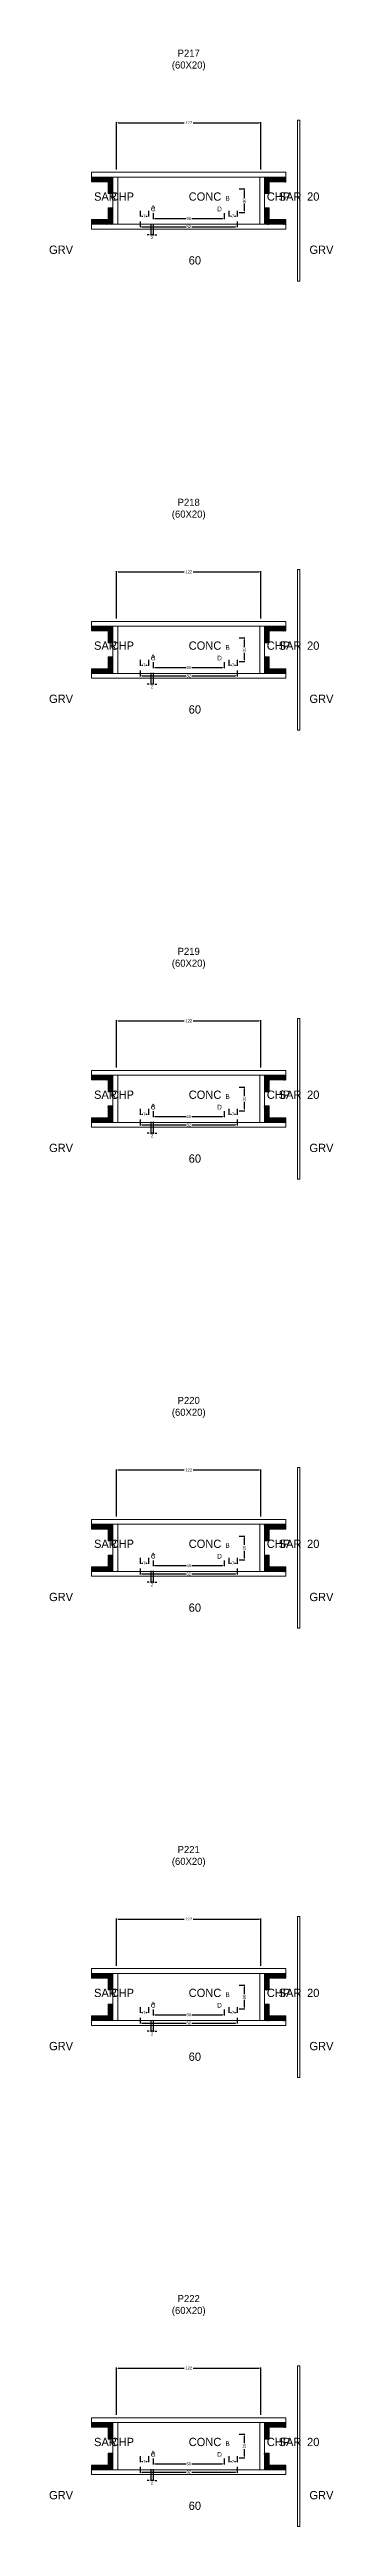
# Model space of a CAD drawing. Header units: centimetres. Extents: x -10500 to 4299, y -38766 to 295.
# Drawn here: x -118 to 122, y -23868 to -21772 of the extents above; entities that cross this region are included whole.
import ezdxf

# ---------------------------------------------------------------- set-up
doc = ezdxf.new("R2010")
doc.units = ezdxf.units.CM
for name, color, linetype in [('COTA', 241, 'Continuous'), ('Hachura', 251, 'Continuous'), ('NOMENCLATURA', 7, 'Continuous'), ('SARRAFO', 251, 'Continuous'), ('Texto Seção', 7, 'Continuous')]:
    doc.layers.add(name, color=color, linetype=linetype)
doc.dimstyles.new('cotax2', dxfattribs={"dimtxt": 2.5, "dimasz": 1.5, "dimexe": 0.5, "dimexo": 0.5, "dimgap": 0.5, "dimtad": 1, "dimcen": 2.5, "dimazin": 3, "dimtfac": 1, "dimtmove": 0, "dimatfit": 3})

# ---------------------------------------------------------------- blocks, each defined once
blk = doc.blocks.new('_CLOSEDFILLED')
at = {"color": 0, "linetype": 'BYBLOCK'}
blk.add_solid([(-1, 0.2), (0, 0), (-1, -0.2)], dxfattribs=at)
blk = doc.blocks.new('*D1586')
for p, q in [((-41, -21917.5), (-41, -21922.5)), ((-39.5, -21922), (-2.5, -21922)), ((2.5, -21922), (39.5, -21922)), ((41, -21917.5), (41, -21922.5))]:
    blk.add_line(p, q)
at = {"layer": 'Defpoints'}
for p in [(-41, -21917), (-41, -21922), (41, -21917)]:
    blk.add_point(p, dxfattribs=at)
at = {"layer": 'COTA', "xscale": 1.5, "yscale": 1.5, "rotation": 180}
blk.add_blockref('_CLOSEDFILLED', (-41, -21922), dxfattribs=at)
at = {"layer": 'COTA', "xscale": 1.5, "yscale": 1.5}
blk.add_blockref('_CLOSEDFILLED', (41, -21922), dxfattribs=at)
at = {"layer": 'COTA', "insert": (0, -21922), "char_height": 2.5, "attachment_point": 5}
blk.add_mtext('82', dxfattribs=at)
blk = doc.blocks.new('*D1587')
for p, q in [((-30, -21910.5), (-30, -21915.5)), ((-28.5, -21915), (-2.5, -21915)), ((2.5, -21915), (28.5, -21915)), ((30, -21910.5), (30, -21915.5))]:
    blk.add_line(p, q)
at = {"layer": 'Defpoints'}
for p in [(-30, -21910), (-30, -21915), (30, -21910)]:
    blk.add_point(p, dxfattribs=at)
at = {"layer": 'COTA', "xscale": 1.5, "yscale": 1.5, "rotation": 180}
blk.add_blockref('_CLOSEDFILLED', (-30, -21915), dxfattribs=at)
at = {"layer": 'COTA', "xscale": 1.5, "yscale": 1.5}
blk.add_blockref('_CLOSEDFILLED', (30, -21915), dxfattribs=at)
at = {"layer": 'COTA', "insert": (0, -21915), "char_height": 2.5, "attachment_point": 5}
blk.add_mtext('60', dxfattribs=at)
blk = doc.blocks.new('*D1588')
for p, q in [((42.5, -21890), (47.5, -21890)), ((47, -21897.5), (47, -21891.5)), ((42.5, -21910), (47.5, -21910)), ((47, -21908.5), (47, -21902.5))]:
    blk.add_line(p, q)
at = {"layer": 'Defpoints'}
for p in [(42, -21890), (42, -21910), (47, -21910)]:
    blk.add_point(p, dxfattribs=at)
at = {"layer": 'COTA', "xscale": 1.5, "yscale": 1.5}
for p, rotation in [((47, -21890), 90), ((47, -21910), 270)]:
    blk.add_blockref('_CLOSEDFILLED', p, dxfattribs=dict(at, rotation=rotation))
at = {"layer": 'COTA', "insert": (47, -21900), "char_height": 2.5, "attachment_point": 5, "rotation": 90}
blk.add_mtext('20', dxfattribs=at)
blk = doc.blocks.new('*D1589')
for p, q in [((-41, -21908.5), (-41, -21913.5)), ((-39.5, -21913), (-38.75, -21913)), ((-36.25, -21913), (-35.5, -21913)), ((-34, -21908.5), (-34, -21913.5))]:
    blk.add_line(p, q)
at = {"layer": 'Defpoints'}
for p in [(-41, -21908), (-41, -21913), (-34, -21908)]:
    blk.add_point(p, dxfattribs=at)
at = {"layer": 'COTA', "xscale": 1.5, "yscale": 1.5, "rotation": 180}
blk.add_blockref('_CLOSEDFILLED', (-41, -21913), dxfattribs=at)
at = {"layer": 'COTA', "xscale": 1.5, "yscale": 1.5}
blk.add_blockref('_CLOSEDFILLED', (-34, -21913), dxfattribs=at)
at = {"layer": 'COTA', "insert": (-37.5, -21913), "char_height": 2.5, "attachment_point": 5}
blk.add_mtext('7', dxfattribs=at)
blk = doc.blocks.new('*D1590')
for p, q in [((34, -21908.5), (34, -21913.5)), ((35.5, -21913), (36.25, -21913)), ((38.75, -21913), (39.5, -21913)), ((41, -21908.5), (41, -21913.5))]:
    blk.add_line(p, q)
at = {"layer": 'Defpoints'}
for p in [(34, -21908), (34, -21913), (41, -21908)]:
    blk.add_point(p, dxfattribs=at)
at = {"layer": 'COTA', "xscale": 1.5, "yscale": 1.5, "rotation": 180}
blk.add_blockref('_CLOSEDFILLED', (34, -21913), dxfattribs=at)
at = {"layer": 'COTA', "xscale": 1.5, "yscale": 1.5}
blk.add_blockref('_CLOSEDFILLED', (41, -21913), dxfattribs=at)
at = {"layer": 'COTA', "insert": (37.5, -21913), "char_height": 2.5, "attachment_point": 5}
blk.add_mtext('7', dxfattribs=at)
blk = doc.blocks.new('*D1591')
for p, q in [((-61, -21873.5), (-61, -21833.5)), ((-59.5, -21834), (-3.75, -21834)), ((3.75, -21834), (59.5, -21834)), ((61, -21873.5), (61, -21833.5))]:
    blk.add_line(p, q)
at = {"layer": 'Defpoints'}
for p in [(-61, -21834), (-61, -21874), (61, -21874)]:
    blk.add_point(p, dxfattribs=at)
at = {"layer": 'COTA', "xscale": 1.5, "yscale": 1.5, "rotation": 180}
blk.add_blockref('_CLOSEDFILLED', (-61, -21834), dxfattribs=at)
at = {"layer": 'COTA', "xscale": 1.5, "yscale": 1.5}
blk.add_blockref('_CLOSEDFILLED', (61, -21834), dxfattribs=at)
at = {"layer": 'COTA', "insert": (0, -21834), "char_height": 2.5, "attachment_point": 5}
blk.add_mtext('122', dxfattribs=at)
blk = doc.blocks.new('*D1612')
for p, q in [((-41, -22297.5), (-41, -22302.5)), ((41, -22297.5), (41, -22302.5)), ((-39.5, -22302), (-2.5, -22302)), ((2.5, -22302), (39.5, -22302))]:
    blk.add_line(p, q)
at = {"layer": 'Defpoints'}
for p in [(-41, -22297), (41, -22297), (-41, -22302)]:
    blk.add_point(p, dxfattribs=at)
at = {"layer": 'COTA', "xscale": 1.5, "yscale": 1.5, "rotation": 180}
blk.add_blockref('_CLOSEDFILLED', (-41, -22302), dxfattribs=at)
at = {"layer": 'COTA', "xscale": 1.5, "yscale": 1.5}
blk.add_blockref('_CLOSEDFILLED', (41, -22302), dxfattribs=at)
at = {"layer": 'COTA', "insert": (0, -22302), "char_height": 2.5, "attachment_point": 5}
blk.add_mtext('82', dxfattribs=at)
blk = doc.blocks.new('*D1613')
for p, q in [((-30, -22290.5), (-30, -22295.5)), ((-28.5, -22295), (-2.5, -22295)), ((2.5, -22295), (28.5, -22295)), ((30, -22290.5), (30, -22295.5))]:
    blk.add_line(p, q)
at = {"layer": 'Defpoints'}
for p in [(-30, -22290), (-30, -22295), (30, -22290)]:
    blk.add_point(p, dxfattribs=at)
at = {"layer": 'COTA', "xscale": 1.5, "yscale": 1.5, "rotation": 180}
blk.add_blockref('_CLOSEDFILLED', (-30, -22295), dxfattribs=at)
at = {"layer": 'COTA', "xscale": 1.5, "yscale": 1.5}
blk.add_blockref('_CLOSEDFILLED', (30, -22295), dxfattribs=at)
at = {"layer": 'COTA', "insert": (0, -22295), "char_height": 2.5, "attachment_point": 5}
blk.add_mtext('60', dxfattribs=at)
blk = doc.blocks.new('*D1614')
for p, q in [((42.5, -22270), (47.5, -22270)), ((47, -22277.5), (47, -22271.5)), ((42.5, -22290), (47.5, -22290)), ((47, -22288.5), (47, -22282.5))]:
    blk.add_line(p, q)
at = {"layer": 'Defpoints'}
for p in [(42, -22270), (42, -22290), (47, -22290)]:
    blk.add_point(p, dxfattribs=at)
at = {"layer": 'COTA', "xscale": 1.5, "yscale": 1.5}
for p, rotation in [((47, -22270), 90), ((47, -22290), 270)]:
    blk.add_blockref('_CLOSEDFILLED', p, dxfattribs=dict(at, rotation=rotation))
at = {"layer": 'COTA', "insert": (47, -22280), "char_height": 2.5, "attachment_point": 5, "rotation": 90}
blk.add_mtext('20', dxfattribs=at)
blk = doc.blocks.new('*D1615')
for p, q in [((-41, -22288.5), (-41, -22293.5)), ((-39.5, -22293), (-38.75, -22293)), ((-36.25, -22293), (-35.5, -22293)), ((-34, -22288.5), (-34, -22293.5))]:
    blk.add_line(p, q)
at = {"layer": 'Defpoints'}
for p in [(-41, -22288), (-41, -22293), (-34, -22288)]:
    blk.add_point(p, dxfattribs=at)
at = {"layer": 'COTA', "xscale": 1.5, "yscale": 1.5, "rotation": 180}
blk.add_blockref('_CLOSEDFILLED', (-41, -22293), dxfattribs=at)
at = {"layer": 'COTA', "xscale": 1.5, "yscale": 1.5}
blk.add_blockref('_CLOSEDFILLED', (-34, -22293), dxfattribs=at)
at = {"layer": 'COTA', "insert": (-37.5, -22293), "char_height": 2.5, "attachment_point": 5}
blk.add_mtext('7', dxfattribs=at)
blk = doc.blocks.new('*D1616')
for p, q in [((34, -22288.5), (34, -22293.5)), ((35.5, -22293), (36.25, -22293)), ((38.75, -22293), (39.5, -22293)), ((41, -22288.5), (41, -22293.5))]:
    blk.add_line(p, q)
at = {"layer": 'Defpoints'}
for p in [(34, -22288), (34, -22293), (41, -22288)]:
    blk.add_point(p, dxfattribs=at)
at = {"layer": 'COTA', "xscale": 1.5, "yscale": 1.5, "rotation": 180}
blk.add_blockref('_CLOSEDFILLED', (34, -22293), dxfattribs=at)
at = {"layer": 'COTA', "xscale": 1.5, "yscale": 1.5}
blk.add_blockref('_CLOSEDFILLED', (41, -22293), dxfattribs=at)
at = {"layer": 'COTA', "insert": (37.5, -22293), "char_height": 2.5, "attachment_point": 5}
blk.add_mtext('7', dxfattribs=at)
blk = doc.blocks.new('*D1617')
for p, q in [((-61, -22253.5), (-61, -22213.5)), ((-59.5, -22214), (-3.75, -22214)), ((3.75, -22214), (59.5, -22214)), ((61, -22253.5), (61, -22213.5))]:
    blk.add_line(p, q)
at = {"layer": 'Defpoints'}
for p in [(-61, -22214), (-61, -22254), (61, -22254)]:
    blk.add_point(p, dxfattribs=at)
at = {"layer": 'COTA', "xscale": 1.5, "yscale": 1.5, "rotation": 180}
blk.add_blockref('_CLOSEDFILLED', (-61, -22214), dxfattribs=at)
at = {"layer": 'COTA', "xscale": 1.5, "yscale": 1.5}
blk.add_blockref('_CLOSEDFILLED', (61, -22214), dxfattribs=at)
at = {"layer": 'COTA', "insert": (0, -22214), "char_height": 2.5, "attachment_point": 5}
blk.add_mtext('122', dxfattribs=at)
blk = doc.blocks.new('*D1638')
for p, q in [((-41, -22677.5), (-41, -22682.5)), ((41, -22677.5), (41, -22682.5)), ((-39.5, -22682), (-2.5, -22682)), ((2.5, -22682), (39.5, -22682))]:
    blk.add_line(p, q)
at = {"layer": 'Defpoints'}
for p in [(-41, -22677), (41, -22677), (-41, -22682)]:
    blk.add_point(p, dxfattribs=at)
at = {"layer": 'COTA', "xscale": 1.5, "yscale": 1.5, "rotation": 180}
blk.add_blockref('_CLOSEDFILLED', (-41, -22682), dxfattribs=at)
at = {"layer": 'COTA', "xscale": 1.5, "yscale": 1.5}
blk.add_blockref('_CLOSEDFILLED', (41, -22682), dxfattribs=at)
at = {"layer": 'COTA', "insert": (0, -22682), "char_height": 2.5, "attachment_point": 5}
blk.add_mtext('82', dxfattribs=at)
blk = doc.blocks.new('*D1639')
for p, q in [((-30, -22670.5), (-30, -22675.5)), ((-28.5, -22675), (-2.5, -22675)), ((2.5, -22675), (28.5, -22675)), ((30, -22670.5), (30, -22675.5))]:
    blk.add_line(p, q)
at = {"layer": 'Defpoints'}
for p in [(-30, -22670), (-30, -22675), (30, -22670)]:
    blk.add_point(p, dxfattribs=at)
at = {"layer": 'COTA', "xscale": 1.5, "yscale": 1.5, "rotation": 180}
blk.add_blockref('_CLOSEDFILLED', (-30, -22675), dxfattribs=at)
at = {"layer": 'COTA', "xscale": 1.5, "yscale": 1.5}
blk.add_blockref('_CLOSEDFILLED', (30, -22675), dxfattribs=at)
at = {"layer": 'COTA', "insert": (0, -22675), "char_height": 2.5, "attachment_point": 5}
blk.add_mtext('60', dxfattribs=at)
blk = doc.blocks.new('*D1640')
for p, q in [((42.5, -22650), (47.5, -22650)), ((47, -22657.5), (47, -22651.5)), ((42.5, -22670), (47.5, -22670)), ((47, -22668.5), (47, -22662.5))]:
    blk.add_line(p, q)
at = {"layer": 'Defpoints'}
for p in [(42, -22650), (42, -22670), (47, -22670)]:
    blk.add_point(p, dxfattribs=at)
at = {"layer": 'COTA', "xscale": 1.5, "yscale": 1.5}
for p, rotation in [((47, -22650), 90), ((47, -22670), 270)]:
    blk.add_blockref('_CLOSEDFILLED', p, dxfattribs=dict(at, rotation=rotation))
at = {"layer": 'COTA', "insert": (47, -22660), "char_height": 2.5, "attachment_point": 5, "rotation": 90}
blk.add_mtext('20', dxfattribs=at)
blk = doc.blocks.new('*D1641')
for p, q in [((-41, -22668.5), (-41, -22673.5)), ((-39.5, -22673), (-38.75, -22673)), ((-36.25, -22673), (-35.5, -22673)), ((-34, -22668.5), (-34, -22673.5))]:
    blk.add_line(p, q)
at = {"layer": 'Defpoints'}
for p in [(-41, -22668), (-41, -22673), (-34, -22668)]:
    blk.add_point(p, dxfattribs=at)
at = {"layer": 'COTA', "xscale": 1.5, "yscale": 1.5, "rotation": 180}
blk.add_blockref('_CLOSEDFILLED', (-41, -22673), dxfattribs=at)
at = {"layer": 'COTA', "xscale": 1.5, "yscale": 1.5}
blk.add_blockref('_CLOSEDFILLED', (-34, -22673), dxfattribs=at)
at = {"layer": 'COTA', "insert": (-37.5, -22673), "char_height": 2.5, "attachment_point": 5}
blk.add_mtext('7', dxfattribs=at)
blk = doc.blocks.new('*D1642')
for p, q in [((34, -22668.5), (34, -22673.5)), ((35.5, -22673), (36.25, -22673)), ((38.75, -22673), (39.5, -22673)), ((41, -22668.5), (41, -22673.5))]:
    blk.add_line(p, q)
at = {"layer": 'Defpoints'}
for p in [(34, -22668), (34, -22673), (41, -22668)]:
    blk.add_point(p, dxfattribs=at)
at = {"layer": 'COTA', "xscale": 1.5, "yscale": 1.5, "rotation": 180}
blk.add_blockref('_CLOSEDFILLED', (34, -22673), dxfattribs=at)
at = {"layer": 'COTA', "xscale": 1.5, "yscale": 1.5}
blk.add_blockref('_CLOSEDFILLED', (41, -22673), dxfattribs=at)
at = {"layer": 'COTA', "insert": (37.5, -22673), "char_height": 2.5, "attachment_point": 5}
blk.add_mtext('7', dxfattribs=at)
blk = doc.blocks.new('*D1643')
for p, q in [((-61, -22633.5), (-61, -22593.5)), ((61, -22633.5), (61, -22593.5)), ((-59.5, -22594), (-3.75, -22594)), ((3.75, -22594), (59.5, -22594))]:
    blk.add_line(p, q)
at = {"layer": 'Defpoints'}
for p in [(-61, -22594), (-61, -22634), (61, -22634)]:
    blk.add_point(p, dxfattribs=at)
at = {"layer": 'COTA', "xscale": 1.5, "yscale": 1.5, "rotation": 180}
blk.add_blockref('_CLOSEDFILLED', (-61, -22594), dxfattribs=at)
at = {"layer": 'COTA', "xscale": 1.5, "yscale": 1.5}
blk.add_blockref('_CLOSEDFILLED', (61, -22594), dxfattribs=at)
at = {"layer": 'COTA', "insert": (0, -22594), "char_height": 2.5, "attachment_point": 5}
blk.add_mtext('122', dxfattribs=at)
blk = doc.blocks.new('*D1664')
for p, q in [((-41, -23057.5), (-41, -23062.5)), ((-39.5, -23062), (-2.5, -23062)), ((2.5, -23062), (39.5, -23062)), ((41, -23057.5), (41, -23062.5))]:
    blk.add_line(p, q)
at = {"layer": 'Defpoints'}
for p in [(-41, -23057), (-41, -23062), (41, -23057)]:
    blk.add_point(p, dxfattribs=at)
at = {"layer": 'COTA', "xscale": 1.5, "yscale": 1.5, "rotation": 180}
blk.add_blockref('_CLOSEDFILLED', (-41, -23062), dxfattribs=at)
at = {"layer": 'COTA', "xscale": 1.5, "yscale": 1.5}
blk.add_blockref('_CLOSEDFILLED', (41, -23062), dxfattribs=at)
at = {"layer": 'COTA', "insert": (0, -23062), "char_height": 2.5, "attachment_point": 5}
blk.add_mtext('82', dxfattribs=at)
blk = doc.blocks.new('*D1665')
for p, q in [((-30, -23050.5), (-30, -23055.5)), ((30, -23050.5), (30, -23055.5)), ((-28.5, -23055), (-2.5, -23055)), ((2.5, -23055), (28.5, -23055))]:
    blk.add_line(p, q)
at = {"layer": 'Defpoints'}
for p in [(-30, -23050), (30, -23050), (-30, -23055)]:
    blk.add_point(p, dxfattribs=at)
at = {"layer": 'COTA', "xscale": 1.5, "yscale": 1.5, "rotation": 180}
blk.add_blockref('_CLOSEDFILLED', (-30, -23055), dxfattribs=at)
at = {"layer": 'COTA', "xscale": 1.5, "yscale": 1.5}
blk.add_blockref('_CLOSEDFILLED', (30, -23055), dxfattribs=at)
at = {"layer": 'COTA', "insert": (0, -23055), "char_height": 2.5, "attachment_point": 5}
blk.add_mtext('60', dxfattribs=at)
blk = doc.blocks.new('*D1666')
for p, q in [((42.5, -23030), (47.5, -23030)), ((47, -23037.5), (47, -23031.5)), ((42.5, -23050), (47.5, -23050)), ((47, -23048.5), (47, -23042.5))]:
    blk.add_line(p, q)
at = {"layer": 'Defpoints'}
for p in [(42, -23030), (42, -23050), (47, -23050)]:
    blk.add_point(p, dxfattribs=at)
at = {"layer": 'COTA', "xscale": 1.5, "yscale": 1.5}
for p, rotation in [((47, -23030), 90), ((47, -23050), 270)]:
    blk.add_blockref('_CLOSEDFILLED', p, dxfattribs=dict(at, rotation=rotation))
at = {"layer": 'COTA', "insert": (47, -23040), "char_height": 2.5, "attachment_point": 5, "rotation": 90}
blk.add_mtext('20', dxfattribs=at)
blk = doc.blocks.new('*D1667')
for p, q in [((-41, -23048.5), (-41, -23053.5)), ((-39.5, -23053), (-38.75, -23053)), ((-36.25, -23053), (-35.5, -23053)), ((-34, -23048.5), (-34, -23053.5))]:
    blk.add_line(p, q)
at = {"layer": 'Defpoints'}
for p in [(-41, -23048), (-41, -23053), (-34, -23048)]:
    blk.add_point(p, dxfattribs=at)
at = {"layer": 'COTA', "xscale": 1.5, "yscale": 1.5, "rotation": 180}
blk.add_blockref('_CLOSEDFILLED', (-41, -23053), dxfattribs=at)
at = {"layer": 'COTA', "xscale": 1.5, "yscale": 1.5}
blk.add_blockref('_CLOSEDFILLED', (-34, -23053), dxfattribs=at)
at = {"layer": 'COTA', "insert": (-37.5, -23053), "char_height": 2.5, "attachment_point": 5}
blk.add_mtext('7', dxfattribs=at)
blk = doc.blocks.new('*D1668')
for p, q in [((34, -23048.5), (34, -23053.5)), ((35.5, -23053), (36.25, -23053)), ((38.75, -23053), (39.5, -23053)), ((41, -23048.5), (41, -23053.5))]:
    blk.add_line(p, q)
at = {"layer": 'Defpoints'}
for p in [(34, -23048), (34, -23053), (41, -23048)]:
    blk.add_point(p, dxfattribs=at)
at = {"layer": 'COTA', "xscale": 1.5, "yscale": 1.5, "rotation": 180}
blk.add_blockref('_CLOSEDFILLED', (34, -23053), dxfattribs=at)
at = {"layer": 'COTA', "xscale": 1.5, "yscale": 1.5}
blk.add_blockref('_CLOSEDFILLED', (41, -23053), dxfattribs=at)
at = {"layer": 'COTA', "insert": (37.5, -23053), "char_height": 2.5, "attachment_point": 5}
blk.add_mtext('7', dxfattribs=at)
blk = doc.blocks.new('*D1669')
for p, q in [((-61, -23013.5), (-61, -22973.5)), ((-59.5, -22974), (-3.75, -22974)), ((3.75, -22974), (59.5, -22974)), ((61, -23013.5), (61, -22973.5))]:
    blk.add_line(p, q)
at = {"layer": 'Defpoints'}
for p in [(-61, -22974), (-61, -23014), (61, -23014)]:
    blk.add_point(p, dxfattribs=at)
at = {"layer": 'COTA', "xscale": 1.5, "yscale": 1.5, "rotation": 180}
blk.add_blockref('_CLOSEDFILLED', (-61, -22974), dxfattribs=at)
at = {"layer": 'COTA', "xscale": 1.5, "yscale": 1.5}
blk.add_blockref('_CLOSEDFILLED', (61, -22974), dxfattribs=at)
at = {"layer": 'COTA', "insert": (0, -22974), "char_height": 2.5, "attachment_point": 5}
blk.add_mtext('122', dxfattribs=at)
blk = doc.blocks.new('*D1690')
for p, q in [((-41, -23437.5), (-41, -23442.5)), ((-39.5, -23442), (-2.5, -23442)), ((2.5, -23442), (39.5, -23442)), ((41, -23437.5), (41, -23442.5))]:
    blk.add_line(p, q)
at = {"layer": 'Defpoints'}
for p in [(-41, -23437), (-41, -23442), (41, -23437)]:
    blk.add_point(p, dxfattribs=at)
at = {"layer": 'COTA', "xscale": 1.5, "yscale": 1.5, "rotation": 180}
blk.add_blockref('_CLOSEDFILLED', (-41, -23442), dxfattribs=at)
at = {"layer": 'COTA', "xscale": 1.5, "yscale": 1.5}
blk.add_blockref('_CLOSEDFILLED', (41, -23442), dxfattribs=at)
at = {"layer": 'COTA', "insert": (0, -23442), "char_height": 2.5, "attachment_point": 5}
blk.add_mtext('82', dxfattribs=at)
blk = doc.blocks.new('*D1691')
for p, q in [((-30, -23430.5), (-30, -23435.5)), ((30, -23430.5), (30, -23435.5)), ((-28.5, -23435), (-2.5, -23435)), ((2.5, -23435), (28.5, -23435))]:
    blk.add_line(p, q)
at = {"layer": 'Defpoints'}
for p in [(-30, -23430), (30, -23430), (-30, -23435)]:
    blk.add_point(p, dxfattribs=at)
at = {"layer": 'COTA', "xscale": 1.5, "yscale": 1.5, "rotation": 180}
blk.add_blockref('_CLOSEDFILLED', (-30, -23435), dxfattribs=at)
at = {"layer": 'COTA', "xscale": 1.5, "yscale": 1.5}
blk.add_blockref('_CLOSEDFILLED', (30, -23435), dxfattribs=at)
at = {"layer": 'COTA', "insert": (0, -23435), "char_height": 2.5, "attachment_point": 5}
blk.add_mtext('60', dxfattribs=at)
blk = doc.blocks.new('*D1692')
for p, q in [((42.5, -23410), (47.5, -23410)), ((42.5, -23430), (47.5, -23430)), ((47, -23417.5), (47, -23411.5)), ((47, -23428.5), (47, -23422.5))]:
    blk.add_line(p, q)
at = {"layer": 'Defpoints'}
for p in [(42, -23410), (42, -23430), (47, -23430)]:
    blk.add_point(p, dxfattribs=at)
at = {"layer": 'COTA', "xscale": 1.5, "yscale": 1.5}
for p, rotation in [((47, -23410), 90), ((47, -23430), 270)]:
    blk.add_blockref('_CLOSEDFILLED', p, dxfattribs=dict(at, rotation=rotation))
at = {"layer": 'COTA', "insert": (47, -23420), "char_height": 2.5, "attachment_point": 5, "rotation": 90}
blk.add_mtext('20', dxfattribs=at)
blk = doc.blocks.new('*D1693')
for p, q in [((-41, -23428.5), (-41, -23433.5)), ((-34, -23428.5), (-34, -23433.5)), ((-39.5, -23433), (-38.75, -23433)), ((-36.25, -23433), (-35.5, -23433))]:
    blk.add_line(p, q)
at = {"layer": 'Defpoints'}
for p in [(-41, -23428), (-34, -23428), (-41, -23433)]:
    blk.add_point(p, dxfattribs=at)
at = {"layer": 'COTA', "xscale": 1.5, "yscale": 1.5, "rotation": 180}
blk.add_blockref('_CLOSEDFILLED', (-41, -23433), dxfattribs=at)
at = {"layer": 'COTA', "xscale": 1.5, "yscale": 1.5}
blk.add_blockref('_CLOSEDFILLED', (-34, -23433), dxfattribs=at)
at = {"layer": 'COTA', "insert": (-37.5, -23433), "char_height": 2.5, "attachment_point": 5}
blk.add_mtext('7', dxfattribs=at)
blk = doc.blocks.new('*D1694')
for p, q in [((34, -23428.5), (34, -23433.5)), ((41, -23428.5), (41, -23433.5)), ((35.5, -23433), (36.25, -23433)), ((38.75, -23433), (39.5, -23433))]:
    blk.add_line(p, q)
at = {"layer": 'Defpoints'}
for p in [(34, -23428), (41, -23428), (34, -23433)]:
    blk.add_point(p, dxfattribs=at)
at = {"layer": 'COTA', "xscale": 1.5, "yscale": 1.5, "rotation": 180}
blk.add_blockref('_CLOSEDFILLED', (34, -23433), dxfattribs=at)
at = {"layer": 'COTA', "xscale": 1.5, "yscale": 1.5}
blk.add_blockref('_CLOSEDFILLED', (41, -23433), dxfattribs=at)
at = {"layer": 'COTA', "insert": (37.5, -23433), "char_height": 2.5, "attachment_point": 5}
blk.add_mtext('7', dxfattribs=at)
blk = doc.blocks.new('*D1695')
for p, q in [((-61, -23393.5), (-61, -23353.5)), ((-59.5, -23354), (-3.75, -23354)), ((3.75, -23354), (59.5, -23354)), ((61, -23393.5), (61, -23353.5))]:
    blk.add_line(p, q)
at = {"layer": 'Defpoints'}
for p in [(-61, -23354), (-61, -23394), (61, -23394)]:
    blk.add_point(p, dxfattribs=at)
at = {"layer": 'COTA', "xscale": 1.5, "yscale": 1.5, "rotation": 180}
blk.add_blockref('_CLOSEDFILLED', (-61, -23354), dxfattribs=at)
at = {"layer": 'COTA', "xscale": 1.5, "yscale": 1.5}
blk.add_blockref('_CLOSEDFILLED', (61, -23354), dxfattribs=at)
at = {"layer": 'COTA', "insert": (0, -23354), "char_height": 2.5, "attachment_point": 5}
blk.add_mtext('122', dxfattribs=at)
blk = doc.blocks.new('*D1716')
for p, q in [((-41, -23817.5), (-41, -23822.5)), ((-39.5, -23822), (-2.5, -23822)), ((2.5, -23822), (39.5, -23822)), ((41, -23817.5), (41, -23822.5))]:
    blk.add_line(p, q)
at = {"layer": 'Defpoints'}
for p in [(-41, -23817), (-41, -23822), (41, -23817)]:
    blk.add_point(p, dxfattribs=at)
at = {"layer": 'COTA', "xscale": 1.5, "yscale": 1.5, "rotation": 180}
blk.add_blockref('_CLOSEDFILLED', (-41, -23822), dxfattribs=at)
at = {"layer": 'COTA', "xscale": 1.5, "yscale": 1.5}
blk.add_blockref('_CLOSEDFILLED', (41, -23822), dxfattribs=at)
at = {"layer": 'COTA', "insert": (0, -23822), "char_height": 2.5, "attachment_point": 5}
blk.add_mtext('82', dxfattribs=at)
blk = doc.blocks.new('*D1717')
for p, q in [((-30, -23810.5), (-30, -23815.5)), ((-28.5, -23815), (-2.5, -23815)), ((2.5, -23815), (28.5, -23815)), ((30, -23810.5), (30, -23815.5))]:
    blk.add_line(p, q)
at = {"layer": 'Defpoints'}
for p in [(-30, -23810), (-30, -23815), (30, -23810)]:
    blk.add_point(p, dxfattribs=at)
at = {"layer": 'COTA', "xscale": 1.5, "yscale": 1.5, "rotation": 180}
blk.add_blockref('_CLOSEDFILLED', (-30, -23815), dxfattribs=at)
at = {"layer": 'COTA', "xscale": 1.5, "yscale": 1.5}
blk.add_blockref('_CLOSEDFILLED', (30, -23815), dxfattribs=at)
at = {"layer": 'COTA', "insert": (0, -23815), "char_height": 2.5, "attachment_point": 5}
blk.add_mtext('60', dxfattribs=at)
blk = doc.blocks.new('*D1718')
for p, q in [((42.5, -23790), (47.5, -23790)), ((47, -23797.5), (47, -23791.5)), ((47, -23808.5), (47, -23802.5)), ((42.5, -23810), (47.5, -23810))]:
    blk.add_line(p, q)
at = {"layer": 'Defpoints'}
for p in [(42, -23790), (42, -23810), (47, -23810)]:
    blk.add_point(p, dxfattribs=at)
at = {"layer": 'COTA', "xscale": 1.5, "yscale": 1.5}
for p, rotation in [((47, -23790), 90), ((47, -23810), 270)]:
    blk.add_blockref('_CLOSEDFILLED', p, dxfattribs=dict(at, rotation=rotation))
at = {"layer": 'COTA', "insert": (47, -23800), "char_height": 2.5, "attachment_point": 5, "rotation": 90}
blk.add_mtext('20', dxfattribs=at)
blk = doc.blocks.new('*D1719')
for p, q in [((-41, -23808.5), (-41, -23813.5)), ((-34, -23808.5), (-34, -23813.5)), ((-39.5, -23813), (-38.75, -23813)), ((-36.25, -23813), (-35.5, -23813))]:
    blk.add_line(p, q)
at = {"layer": 'Defpoints'}
for p in [(-41, -23808), (-34, -23808), (-41, -23813)]:
    blk.add_point(p, dxfattribs=at)
at = {"layer": 'COTA', "xscale": 1.5, "yscale": 1.5, "rotation": 180}
blk.add_blockref('_CLOSEDFILLED', (-41, -23813), dxfattribs=at)
at = {"layer": 'COTA', "xscale": 1.5, "yscale": 1.5}
blk.add_blockref('_CLOSEDFILLED', (-34, -23813), dxfattribs=at)
at = {"layer": 'COTA', "insert": (-37.5, -23813), "char_height": 2.5, "attachment_point": 5}
blk.add_mtext('7', dxfattribs=at)
blk = doc.blocks.new('*D1720')
for p, q in [((34, -23808.5), (34, -23813.5)), ((41, -23808.5), (41, -23813.5)), ((35.5, -23813), (36.25, -23813)), ((38.75, -23813), (39.5, -23813))]:
    blk.add_line(p, q)
at = {"layer": 'Defpoints'}
for p in [(34, -23808), (41, -23808), (34, -23813)]:
    blk.add_point(p, dxfattribs=at)
at = {"layer": 'COTA', "xscale": 1.5, "yscale": 1.5, "rotation": 180}
blk.add_blockref('_CLOSEDFILLED', (34, -23813), dxfattribs=at)
at = {"layer": 'COTA', "xscale": 1.5, "yscale": 1.5}
blk.add_blockref('_CLOSEDFILLED', (41, -23813), dxfattribs=at)
at = {"layer": 'COTA', "insert": (37.5, -23813), "char_height": 2.5, "attachment_point": 5}
blk.add_mtext('7', dxfattribs=at)
blk = doc.blocks.new('*D1721')
for p, q in [((-61, -23773.5), (-61, -23733.5)), ((-59.5, -23734), (-3.75, -23734)), ((3.75, -23734), (59.5, -23734)), ((61, -23773.5), (61, -23733.5))]:
    blk.add_line(p, q)
at = {"layer": 'Defpoints'}
for p in [(-61, -23734), (-61, -23774), (61, -23774)]:
    blk.add_point(p, dxfattribs=at)
at = {"layer": 'COTA', "xscale": 1.5, "yscale": 1.5, "rotation": 180}
blk.add_blockref('_CLOSEDFILLED', (-61, -23734), dxfattribs=at)
at = {"layer": 'COTA', "xscale": 1.5, "yscale": 1.5}
blk.add_blockref('_CLOSEDFILLED', (61, -23734), dxfattribs=at)
at = {"layer": 'COTA', "insert": (0, -23734), "char_height": 2.5, "attachment_point": 5}
blk.add_mtext('122', dxfattribs=at)

msp = doc.modelspace()

# ---------------------------------------------------------------- hatches: boundary and pattern name
at = {"layer": 'SARRAFO'}
h = msp.add_hatch(dxfattribs=at)
h.set_pattern_fill('SOLID', scale=2)
h.paths.add_polyline_path([(-82, -21884), (-68, -21884), (-68, -21880), (-82, -21880)])
h = msp.add_hatch(dxfattribs=at)
h.set_pattern_fill('SOLID', scale=2)
h.paths.add_polyline_path([(-68, -21894), (-64, -21894), (-64, -21880), (-68, -21880)])
h = msp.add_hatch(dxfattribs=at)
h.set_pattern_fill('SOLID', scale=2)
h.paths.add_polyline_path([(64, -21894), (68, -21894), (68, -21880), (64, -21880)])
h = msp.add_hatch(dxfattribs=at)
h.set_pattern_fill('SOLID', scale=2)
h.paths.add_polyline_path([(68, -21884), (82, -21884), (82, -21880), (68, -21880)])
h = msp.add_hatch(dxfattribs=at)
h.set_pattern_fill('SOLID', scale=2)
h.paths.add_polyline_path([(-82, -21920), (-68, -21920), (-68, -21916), (-82, -21916)])
h = msp.add_hatch(dxfattribs=at)
h.set_pattern_fill('SOLID', scale=2)
h.paths.add_polyline_path([(-68, -21920), (-64, -21920), (-64, -21906), (-68, -21906)])
h = msp.add_hatch(dxfattribs=at)
h.set_pattern_fill('SOLID', scale=2)
h.paths.add_polyline_path([(64, -21920), (68, -21920), (68, -21906), (64, -21906)])
h = msp.add_hatch(dxfattribs=at)
h.set_pattern_fill('SOLID', scale=2)
h.paths.add_polyline_path([(68, -21920), (82, -21920), (82, -21916), (68, -21916)])
h = msp.add_hatch(dxfattribs=at)
h.set_pattern_fill('SOLID', scale=2)
h.paths.add_polyline_path([(-82, -22264), (-68, -22264), (-68, -22260), (-82, -22260)])
h = msp.add_hatch(dxfattribs=at)
h.set_pattern_fill('SOLID', scale=2)
h.paths.add_polyline_path([(-68, -22274), (-64, -22274), (-64, -22260), (-68, -22260)])
h = msp.add_hatch(dxfattribs=at)
h.set_pattern_fill('SOLID', scale=2)
h.paths.add_polyline_path([(64, -22274), (68, -22274), (68, -22260), (64, -22260)])
h = msp.add_hatch(dxfattribs=at)
h.set_pattern_fill('SOLID', scale=2)
h.paths.add_polyline_path([(68, -22264), (82, -22264), (82, -22260), (68, -22260)])
h = msp.add_hatch(dxfattribs=at)
h.set_pattern_fill('SOLID', scale=2)
h.paths.add_polyline_path([(-82, -22300), (-68, -22300), (-68, -22296), (-82, -22296)])
h = msp.add_hatch(dxfattribs=at)
h.set_pattern_fill('SOLID', scale=2)
h.paths.add_polyline_path([(-68, -22300), (-64, -22300), (-64, -22286), (-68, -22286)])
h = msp.add_hatch(dxfattribs=at)
h.set_pattern_fill('SOLID', scale=2)
h.paths.add_polyline_path([(64, -22300), (68, -22300), (68, -22286), (64, -22286)])
h = msp.add_hatch(dxfattribs=at)
h.set_pattern_fill('SOLID', scale=2)
h.paths.add_polyline_path([(68, -22300), (82, -22300), (82, -22296), (68, -22296)])
h = msp.add_hatch(dxfattribs=at)
h.set_pattern_fill('SOLID', scale=2)
h.paths.add_polyline_path([(-82, -22644), (-68, -22644), (-68, -22640), (-82, -22640)])
h = msp.add_hatch(dxfattribs=at)
h.set_pattern_fill('SOLID', scale=2)
h.paths.add_polyline_path([(-68, -22654), (-64, -22654), (-64, -22640), (-68, -22640)])
h = msp.add_hatch(dxfattribs=at)
h.set_pattern_fill('SOLID', scale=2)
h.paths.add_polyline_path([(64, -22654), (68, -22654), (68, -22640), (64, -22640)])
h = msp.add_hatch(dxfattribs=at)
h.set_pattern_fill('SOLID', scale=2)
h.paths.add_polyline_path([(68, -22644), (82, -22644), (82, -22640), (68, -22640)])
h = msp.add_hatch(dxfattribs=at)
h.set_pattern_fill('SOLID', scale=2)
h.paths.add_polyline_path([(-82, -22680), (-68, -22680), (-68, -22676), (-82, -22676)])
h = msp.add_hatch(dxfattribs=at)
h.set_pattern_fill('SOLID', scale=2)
h.paths.add_polyline_path([(-68, -22680), (-64, -22680), (-64, -22666), (-68, -22666)])
h = msp.add_hatch(dxfattribs=at)
h.set_pattern_fill('SOLID', scale=2)
h.paths.add_polyline_path([(64, -22680), (68, -22680), (68, -22666), (64, -22666)])
h = msp.add_hatch(dxfattribs=at)
h.set_pattern_fill('SOLID', scale=2)
h.paths.add_polyline_path([(68, -22680), (82, -22680), (82, -22676), (68, -22676)])
h = msp.add_hatch(dxfattribs=at)
h.set_pattern_fill('SOLID', scale=2)
h.paths.add_polyline_path([(-82, -23024), (-68, -23024), (-68, -23020), (-82, -23020)])
h = msp.add_hatch(dxfattribs=at)
h.set_pattern_fill('SOLID', scale=2)
h.paths.add_polyline_path([(-68, -23034), (-64, -23034), (-64, -23020), (-68, -23020)])
h = msp.add_hatch(dxfattribs=at)
h.set_pattern_fill('SOLID', scale=2)
h.paths.add_polyline_path([(64, -23034), (68, -23034), (68, -23020), (64, -23020)])
h = msp.add_hatch(dxfattribs=at)
h.set_pattern_fill('SOLID', scale=2)
h.paths.add_polyline_path([(68, -23024), (82, -23024), (82, -23020), (68, -23020)])
h = msp.add_hatch(dxfattribs=at)
h.set_pattern_fill('SOLID', scale=2)
h.paths.add_polyline_path([(-68, -23060), (-64, -23060), (-64, -23046), (-68, -23046)])
h = msp.add_hatch(dxfattribs=at)
h.set_pattern_fill('SOLID', scale=2)
h.paths.add_polyline_path([(64, -23060), (68, -23060), (68, -23046), (64, -23046)])
h = msp.add_hatch(dxfattribs=at)
h.set_pattern_fill('SOLID', scale=2)
h.paths.add_polyline_path([(-82, -23060), (-68, -23060), (-68, -23056), (-82, -23056)])
h = msp.add_hatch(dxfattribs=at)
h.set_pattern_fill('SOLID', scale=2)
h.paths.add_polyline_path([(68, -23060), (82, -23060), (82, -23056), (68, -23056)])
h = msp.add_hatch(dxfattribs=at)
h.set_pattern_fill('SOLID', scale=2)
h.paths.add_polyline_path([(-82, -23404), (-68, -23404), (-68, -23400), (-82, -23400)])
h = msp.add_hatch(dxfattribs=at)
h.set_pattern_fill('SOLID', scale=2)
h.paths.add_polyline_path([(-68, -23414), (-64, -23414), (-64, -23400), (-68, -23400)])
h = msp.add_hatch(dxfattribs=at)
h.set_pattern_fill('SOLID', scale=2)
h.paths.add_polyline_path([(64, -23414), (68, -23414), (68, -23400), (64, -23400)])
h = msp.add_hatch(dxfattribs=at)
h.set_pattern_fill('SOLID', scale=2)
h.paths.add_polyline_path([(68, -23404), (82, -23404), (82, -23400), (68, -23400)])
h = msp.add_hatch(dxfattribs=at)
h.set_pattern_fill('SOLID', scale=2)
h.paths.add_polyline_path([(-68, -23440), (-64, -23440), (-64, -23426), (-68, -23426)])
h = msp.add_hatch(dxfattribs=at)
h.set_pattern_fill('SOLID', scale=2)
h.paths.add_polyline_path([(64, -23440), (68, -23440), (68, -23426), (64, -23426)])
h = msp.add_hatch(dxfattribs=at)
h.set_pattern_fill('SOLID', scale=2)
h.paths.add_polyline_path([(-82, -23440), (-68, -23440), (-68, -23436), (-82, -23436)])
h = msp.add_hatch(dxfattribs=at)
h.set_pattern_fill('SOLID', scale=2)
h.paths.add_polyline_path([(68, -23440), (82, -23440), (82, -23436), (68, -23436)])
h = msp.add_hatch(dxfattribs=at)
h.set_pattern_fill('SOLID', scale=2)
h.paths.add_polyline_path([(-82, -23784), (-68, -23784), (-68, -23780), (-82, -23780)])
h = msp.add_hatch(dxfattribs=at)
h.set_pattern_fill('SOLID', scale=2)
h.paths.add_polyline_path([(-68, -23794), (-64, -23794), (-64, -23780), (-68, -23780)])
h = msp.add_hatch(dxfattribs=at)
h.set_pattern_fill('SOLID', scale=2)
h.paths.add_polyline_path([(64, -23794), (68, -23794), (68, -23780), (64, -23780)])
h = msp.add_hatch(dxfattribs=at)
h.set_pattern_fill('SOLID', scale=2)
h.paths.add_polyline_path([(68, -23784), (82, -23784), (82, -23780), (68, -23780)])
h = msp.add_hatch(dxfattribs=at)
h.set_pattern_fill('SOLID', scale=2)
h.paths.add_polyline_path([(-68, -23820), (-64, -23820), (-64, -23806), (-68, -23806)])
h = msp.add_hatch(dxfattribs=at)
h.set_pattern_fill('SOLID', scale=2)
h.paths.add_polyline_path([(64, -23820), (68, -23820), (68, -23806), (64, -23806)])
h = msp.add_hatch(dxfattribs=at)
h.set_pattern_fill('SOLID', scale=2)
h.paths.add_polyline_path([(-82, -23820), (-68, -23820), (-68, -23816), (-82, -23816)])
h = msp.add_hatch(dxfattribs=at)
h.set_pattern_fill('SOLID', scale=2)
h.paths.add_polyline_path([(68, -23820), (82, -23820), (82, -23816), (68, -23816)])

# ---------------------------------------------------------------- linework, layer by layer
at = {"layer": 'Hachura', "lineweight": 13}
for points in [[(92, -21968), (94, -21968), (94, -21832), (92, -21832)], [(92, -22348), (94, -22348), (94, -22212), (92, -22212)], [(92, -22728), (94, -22728), (94, -22592), (92, -22592)], [(92, -23108), (94, -23108), (94, -22972), (92, -22972)], [(92, -23488), (94, -23488), (94, -23352), (92, -23352)], [(92, -23868), (94, -23868), (94, -23732), (92, -23732)]]:
    msp.add_lwpolyline(points, close=True, dxfattribs=at)
at = {"layer": 'Hachura', "lineweight": 18}
for points in [[(-82, -21880), (82, -21880), (82, -21876), (-82, -21876)], [(-64, -21920), (-60, -21920), (-60, -21880), (-64, -21880)], [(60, -21920), (64, -21920), (64, -21880), (60, -21880)], [(-82, -21924), (82, -21924), (82, -21920), (-82, -21920)], [(-82, -22260), (82, -22260), (82, -22256), (-82, -22256)], [(-64, -22300), (-60, -22300), (-60, -22260), (-64, -22260)], [(60, -22300), (64, -22300), (64, -22260), (60, -22260)], [(-82, -22304), (82, -22304), (82, -22300), (-82, -22300)], [(-82, -22640), (82, -22640), (82, -22636), (-82, -22636)], [(-64, -22680), (-60, -22680), (-60, -22640), (-64, -22640)], [(60, -22680), (64, -22680), (64, -22640), (60, -22640)], [(-82, -22684), (82, -22684), (82, -22680), (-82, -22680)], [(-82, -23020), (82, -23020), (82, -23016), (-82, -23016)], [(-64, -23060), (-60, -23060), (-60, -23020), (-64, -23020)], [(60, -23060), (64, -23060), (64, -23020), (60, -23020)], [(-82, -23064), (82, -23064), (82, -23060), (-82, -23060)], [(-82, -23400), (82, -23400), (82, -23396), (-82, -23396)], [(-64, -23440), (-60, -23440), (-60, -23400), (-64, -23400)], [(60, -23440), (64, -23440), (64, -23400), (60, -23400)], [(-82, -23444), (82, -23444), (82, -23440), (-82, -23440)], [(-82, -23780), (82, -23780), (82, -23776), (-82, -23776)], [(-64, -23820), (-60, -23820), (-60, -23780), (-64, -23780)], [(60, -23820), (64, -23820), (64, -23780), (60, -23780)], [(-82, -23824), (82, -23824), (82, -23820), (-82, -23820)]]:
    msp.add_lwpolyline(points, close=True, dxfattribs=at)
at = {"layer": 'SARRAFO', "lineweight": 13}
for points in [[(-82, -21884), (-68, -21884), (-68, -21880), (-82, -21880)], [(-68, -21894), (-64, -21894), (-64, -21880), (-68, -21880)], [(64, -21894), (68, -21894), (68, -21880), (64, -21880)], [(68, -21884), (82, -21884), (82, -21880), (68, -21880)], [(-82, -21920), (-68, -21920), (-68, -21916), (-82, -21916)], [(-68, -21920), (-64, -21920), (-64, -21906), (-68, -21906)], [(64, -21920), (68, -21920), (68, -21906), (64, -21906)], [(68, -21920), (82, -21920), (82, -21916), (68, -21916)], [(-82, -22264), (-68, -22264), (-68, -22260), (-82, -22260)], [(-68, -22274), (-64, -22274), (-64, -22260), (-68, -22260)], [(64, -22274), (68, -22274), (68, -22260), (64, -22260)], [(68, -22264), (82, -22264), (82, -22260), (68, -22260)], [(-82, -22300), (-68, -22300), (-68, -22296), (-82, -22296)], [(-68, -22300), (-64, -22300), (-64, -22286), (-68, -22286)], [(64, -22300), (68, -22300), (68, -22286), (64, -22286)], [(68, -22300), (82, -22300), (82, -22296), (68, -22296)], [(-82, -22644), (-68, -22644), (-68, -22640), (-82, -22640)], [(-68, -22654), (-64, -22654), (-64, -22640), (-68, -22640)], [(64, -22654), (68, -22654), (68, -22640), (64, -22640)], [(68, -22644), (82, -22644), (82, -22640), (68, -22640)], [(-82, -22680), (-68, -22680), (-68, -22676), (-82, -22676)], [(-68, -22680), (-64, -22680), (-64, -22666), (-68, -22666)], [(64, -22680), (68, -22680), (68, -22666), (64, -22666)], [(68, -22680), (82, -22680), (82, -22676), (68, -22676)], [(-82, -23024), (-68, -23024), (-68, -23020), (-82, -23020)], [(-68, -23034), (-64, -23034), (-64, -23020), (-68, -23020)], [(64, -23034), (68, -23034), (68, -23020), (64, -23020)], [(68, -23024), (82, -23024), (82, -23020), (68, -23020)], [(-68, -23060), (-64, -23060), (-64, -23046), (-68, -23046)], [(64, -23060), (68, -23060), (68, -23046), (64, -23046)], [(-82, -23060), (-68, -23060), (-68, -23056), (-82, -23056)], [(68, -23060), (82, -23060), (82, -23056), (68, -23056)], [(-82, -23404), (-68, -23404), (-68, -23400), (-82, -23400)], [(-68, -23414), (-64, -23414), (-64, -23400), (-68, -23400)], [(64, -23414), (68, -23414), (68, -23400), (64, -23400)], [(68, -23404), (82, -23404), (82, -23400), (68, -23400)], [(-68, -23440), (-64, -23440), (-64, -23426), (-68, -23426)], [(64, -23440), (68, -23440), (68, -23426), (64, -23426)], [(-82, -23440), (-68, -23440), (-68, -23436), (-82, -23436)], [(68, -23440), (82, -23440), (82, -23436), (68, -23436)], [(-82, -23784), (-68, -23784), (-68, -23780), (-82, -23780)], [(-68, -23794), (-64, -23794), (-64, -23780), (-68, -23780)], [(64, -23794), (68, -23794), (68, -23780), (64, -23780)], [(68, -23784), (82, -23784), (82, -23780), (68, -23780)], [(-68, -23820), (-64, -23820), (-64, -23806), (-68, -23806)], [(64, -23820), (68, -23820), (68, -23806), (64, -23806)], [(-82, -23820), (-68, -23820), (-68, -23816), (-82, -23816)], [(68, -23820), (82, -23820), (82, -23816), (68, -23816)]]:
    msp.add_lwpolyline(points, close=True, dxfattribs=at)

# ---------------------------------------------------------------- texts
at = {"layer": 'NOMENCLATURA'}
for s, p in [('B', (31, -21900)), ('A', (-32, -21908)), ('C', (-32, -21909)), ('D', (24, -21909)), ('B', (31, -22280)), ('A', (-32, -22288)), ('C', (-32, -22289)), ('D', (24, -22289)), ('B', (31, -22660)), ('A', (-32, -22668)), ('C', (-32, -22669)), ('D', (24, -22669)), ('A', (-32, -23048)), ('C', (-32, -23049)), ('D', (24, -23049)), ('B', (31, -23040)), ('A', (-32, -23428)), ('C', (-32, -23429)), ('D', (24, -23429)), ('B', (31, -23420)), ('A', (-32, -23808)), ('C', (-32, -23809)), ('D', (24, -23809)), ('B', (31, -23800))]:
    msp.add_text(s, height=4, dxfattribs=at).set_placement(p)
at = {"layer": 'NOMENCLATURA', "char_height": 6, "attachment_point": 8}
for s, insert in [('P217\\P(60X20)', (0, -21790)), ('P218\\P(60X20)', (0, -22170)), ('P219\\P(60X20)', (0, -22550)), ('P220\\P(60X20)', (0, -22930)), ('P221\\P(60X20)', (0, -23310)), ('P222\\P(60X20)', (0, -23690))]:
    msp.add_mtext(s, dxfattribs=dict(at, insert=insert))
at = {"layer": 'Texto Seção'}
for s, p in [('SAR', (-80, -21900)), ('CHP', (-66, -21900)), ('CONC', (0, -21900)), ('CHP', (66, -21900)), ('SAR', (76, -21900)), ('20', (100, -21900)), ('GRV', (-118, -21945)), ('GRV', (102, -21945)), ('60', (0, -21954)), ('SAR', (-80, -22280)), ('CHP', (-66, -22280)), ('CONC', (0, -22280)), ('CHP', (66, -22280)), ('SAR', (76, -22280)), ('20', (100, -22280)), ('GRV', (-118, -22325)), ('GRV', (102, -22325)), ('60', (0, -22334)), ('SAR', (-80, -22660)), ('CHP', (-66, -22660)), ('CONC', (0, -22660)), ('CHP', (66, -22660)), ('SAR', (76, -22660)), ('20', (100, -22660)), ('GRV', (-118, -22705)), ('GRV', (102, -22705)), ('60', (0, -22714)), ('SAR', (-80, -23040)), ('CHP', (-66, -23040)), ('CONC', (0, -23040)), ('CHP', (66, -23040)), ('SAR', (76, -23040)), ('20', (100, -23040)), ('GRV', (-118, -23085)), ('60', (0, -23094)), ('GRV', (102, -23085)), ('SAR', (-80, -23420)), ('CHP', (-66, -23420)), ('CONC', (0, -23420)), ('CHP', (66, -23420)), ('SAR', (76, -23420)), ('20', (100, -23420)), ('GRV', (-118, -23465)), ('60', (0, -23474)), ('GRV', (102, -23465)), ('SAR', (-80, -23800)), ('CHP', (-66, -23800)), ('CONC', (0, -23800)), ('CHP', (66, -23800)), ('SAR', (76, -23800)), ('20', (100, -23800)), ('GRV', (-118, -23845)), ('60', (0, -23854)), ('GRV', (102, -23845))]:
    msp.add_text(s, height=7, dxfattribs=at).set_placement(p)

# ---------------------------------------------------------------- dimensions: what is measured, and where the dimension line sits
at = {"layer": 'COTA'}
for base, p1, p2, picture, middle in [((-61, -21834), (-61, -21874), (61, -21874), '*D1591', (0, -21834)), ((-41, -21913), (-41, -21908), (-34, -21908), '*D1589', (-37.5, -21913)), ((-41, -21922), (-41, -21917), (41, -21917), '*D1586', (0, -21922)), ((-30, -21915), (-30, -21910), (30, -21910), '*D1587', (0, -21915)), ((34, -21913), (34, -21908), (41, -21908), '*D1590', (37.5, -21913)), ((-61, -22214), (-61, -22254), (61, -22254), '*D1617', (0, -22214)), ((-41, -22293), (-41, -22288), (-34, -22288), '*D1615', (-37.5, -22293)), ((-41, -22302), (-41, -22297), (41, -22297), '*D1612', (0, -22302)), ((-30, -22295), (-30, -22290), (30, -22290), '*D1613', (0, -22295)), ((34, -22293), (34, -22288), (41, -22288), '*D1616', (37.5, -22293)), ((-61, -22594), (-61, -22634), (61, -22634), '*D1643', (0, -22594)), ((-41, -22673), (-41, -22668), (-34, -22668), '*D1641', (-37.5, -22673)), ((-41, -22682), (-41, -22677), (41, -22677), '*D1638', (0, -22682)), ((-30, -22675), (-30, -22670), (30, -22670), '*D1639', (0, -22675)), ((34, -22673), (34, -22668), (41, -22668), '*D1642', (37.5, -22673)), ((-61, -22974), (-61, -23014), (61, -23014), '*D1669', (0, -22974)), ((-41, -23053), (-41, -23048), (-34, -23048), '*D1667', (-37.5, -23053)), ((-30, -23055), (-30, -23050), (30, -23050), '*D1665', (0, -23055)), ((34, -23053), (34, -23048), (41, -23048), '*D1668', (37.5, -23053)), ((-41, -23062), (-41, -23057), (41, -23057), '*D1664', (0, -23062)), ((-61, -23354), (-61, -23394), (61, -23394), '*D1695', (0, -23354)), ((-41, -23433), (-41, -23428), (-34, -23428), '*D1693', (-37.5, -23433)), ((-30, -23435), (-30, -23430), (30, -23430), '*D1691', (0, -23435)), ((34, -23433), (34, -23428), (41, -23428), '*D1694', (37.5, -23433)), ((-41, -23442), (-41, -23437), (41, -23437), '*D1690', (0, -23442)), ((-61, -23734), (-61, -23774), (61, -23774), '*D1721', (0, -23734)), ((-41, -23813), (-41, -23808), (-34, -23808), '*D1719', (-37.5, -23813)), ((34, -23813), (34, -23808), (41, -23808), '*D1720', (37.5, -23813)), ((-41, -23822), (-41, -23817), (41, -23817), '*D1716', (0, -23822)), ((-30, -23815), (-30, -23810), (30, -23810), '*D1717', (0, -23815))]:
    dim = msp.add_linear_dim(base=base, p1=p1, p2=p2, dimstyle='cotax2', dxfattribs=at)
    dim.commit()
    dim.dimension.update_dxf_attribs({"geometry": picture, "text_midpoint": middle})
for base, p1, p2, picture, middle in [((47, -21910), (42, -21910), (42, -21890), '*D1588', (47, -21900)), ((47, -22290), (42, -22290), (42, -22270), '*D1614', (47, -22280)), ((47, -22670), (42, -22670), (42, -22650), '*D1640', (47, -22660)), ((47, -23050), (42, -23050), (42, -23030), '*D1666', (47, -23040)), ((47, -23430), (42, -23430), (42, -23410), '*D1692', (47, -23420)), ((47, -23810), (42, -23810), (42, -23790), '*D1718', (47, -23800))]:
    dim = msp.add_linear_dim(base=base, p1=p1, p2=p2, angle=90, dimstyle='cotax2', dxfattribs=at)
    dim.commit()
    dim.dimension.update_dxf_attribs({"geometry": picture, "text_midpoint": middle})
for base, p1, p2 in [((-30, -21929), (-30, -21919), (-32, -21919)), ((-30, -22309), (-30, -22299), (-32, -22299)), ((-30, -22689), (-30, -22679), (-32, -22679)), ((-30, -23069), (-30, -23059), (-32, -23059)), ((-30, -23449), (-30, -23439), (-32, -23439)), ((-30, -23829), (-30, -23819), (-32, -23819))]:
    msp.add_linear_dim(base=base, p1=p1, p2=p2, dimstyle='cotax2', dxfattribs=at).render()

doc.saveas('drawing.dxf')
